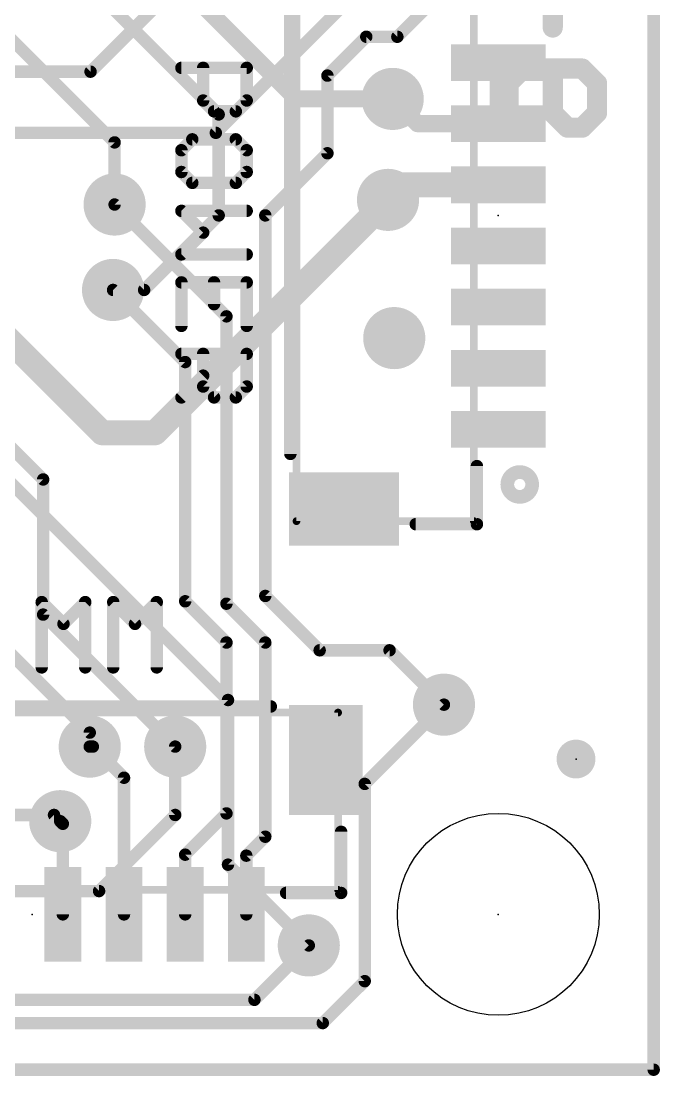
# Model space of a CAD drawing. Extents: x -1 to 63.6, y -0.1 to 40.7.
# Drawn here: x 53.16 to 63.6, y -0.1 to 17.15 of the extents above; entities that cross this region are included whole.
import ezdxf

# ---------------------------------------------------------------- set-up
doc = ezdxf.new("R2010")
doc.units = 0
for name, color, linetype in [('1', 12, 'CONTINUOUS'), ('16', 132, 'CONTINUOUS'), ('18', 110, 'CONTINUOUS'), ('20', 53, 'CONTINUOUS'), ('21', 41, 'CONTINUOUS'), ('23', 53, 'CONTINUOUS'), ('51', 53, 'CONTINUOUS')]:
    doc.layers.add(name, color=color, linetype=linetype)

# ---------------------------------------------------------------- blocks, each defined once
blk = doc.blocks.new('RECT')
blk.add_solid([(-0.5, -0.5), (0.5, -0.5), (-0.5, 0.5), (0.5, 0.5)])
blk = doc.blocks.new('PIE')
at = {"const_width": 0.5}
blk.add_lwpolyline([(0, -0.25, 1), (0, 0.25, 1), (0, -0.25)], format="xyb", dxfattribs=at)
blk = doc.blocks.new('ROUNDV')
at = {"const_width": 0.5}
blk.add_lwpolyline([(0, -0.25, 1), (0, 0.25, 1), (0, -0.25)], format="xyb", dxfattribs=at)

msp = doc.modelspace()

# ---------------------------------------------------------------- linework, layer by layer
at = {"layer": '1'}
for points, const_width in [([(63.5, 0), (63.5, 40.64)], 0.2032), ([(54.293, 16.32), (56.896, 18.923)], 0.2032), ([(56.341, 15.32), (58.674, 17.653)], 0.2032), ([(59.309, 16.891), (59.888, 17.47)], 0.2032), ([(58.166, 16.256), (58.801, 16.891)], 0.2032), ([(58.801, 16.891), (59.309, 16.891)], 0.2032), ([(60.96, 15.47), (60.96, 16.47)], 0.2794), ([(49.91, 16.32), (54.293, 16.32)], 0.2032), ([(58.166, 14.986), (58.166, 16.256)], 0.2032), ([(59.2328, 15.875), (59.6378, 15.47)], 0.2794), ([(59.6378, 15.47), (60.96, 15.47)], 0.2794), ([(49.91, 15.32), (56.341, 15.32)], 0.2032), ([(57.15, 13.97), (58.166, 14.986)], 0.2032), ([(59.1566, 14.224), (59.4026, 14.47)], 0.4064), ([(59.4026, 14.47), (60.96, 14.47)], 0.4064), ([(56.515, 12.319), (54.6862, 14.1478)], 0.2032), ([(57.15, 7.747), (57.15, 13.97)], 0.2032), ([(53.5178, 9.652), (49.91, 13.2598)], 0.2032), ([(55.84, 11.5716), (54.6608, 12.7508)], 0.2032), ([(56.515, 7.62), (56.515, 12.319)], 0.2032), ([(55.84, 7.66), (55.84, 11.5716)], 0.2032), ([(53.5178, 7.4422), (53.5178, 9.652)], 0.2032), ([(58.039, 6.858), (57.15, 7.747)], 0.2032), ([(56.515, 6.985), (55.84, 7.66)], 0.2032), ([(57.15, 6.985), (56.515, 7.62)], 0.2032), ([(55.6768, 5.2832), (53.5178, 7.4422)], 0.2032), ([(56.515, 4.191), (56.515, 6.985)], 0.2032), ([(57.15, 3.81), (57.15, 6.985)], 0.2032), ([(59.182, 6.858), (58.039, 6.858)], 0.2032), ([(60.071, 5.969), (59.182, 6.858)], 0.2032), ([(54.2798, 5.2832), (54.3306, 5.2832)], 0.2032), ([(54.3306, 5.2832), (54.84, 4.7738)], 0.2032), ([(54.84, 4.7738), (54.84, 2.54)], 0.2032), ([(53.7972, 4.064), (53.84, 4.0212)], 0.2032), ([(55.84, 3.516), (56.515, 4.191)], 0.2032), ([(53.84, 4.0212), (53.84, 2.54)], 0.2032), ([(56.84, 3.5), (57.15, 3.81)], 0.2032), ([(55.84, 2.54), (55.84, 3.516)], 0.2032), ([(56.84, 2.54), (56.84, 3.5)], 0.2032), ([(56.9722, 1.143), (57.8612, 2.032)], 0.2032), ([(44.831, 1.143), (56.9722, 1.143)], 0.2032), ([(0, 0), (63.5, 0)], 0.2032)]:
    msp.add_lwpolyline(points, dxfattribs=dict(at, const_width=const_width))
for points, const_width in [([(58.801, 16.9418, 1), (58.801, 16.8402)], 0.1016), ([(58.8369, 16.8551, 1), (58.7651, 16.9269)], 0.1016), ([(59.2731, 16.9269, 1), (59.3449, 16.8551)], 0.1016), ([(59.309, 16.8402, 1), (59.309, 16.9418)], 0.1016), ([(61.0299, 16.47, 1), (60.8901, 16.47)], 0.1397), ([(54.2571, 16.3559, 1), (54.3289, 16.2841)], 0.1016), ([(54.293, 16.2692, 1), (54.293, 16.3708)], 0.1016), ([(58.2168, 16.256, 1), (58.1152, 16.256)], 0.1016), ([(58.1301, 16.2919, 1), (58.2019, 16.2201)], 0.1016), ([(59.2822, 15.9244, 1), (59.1834, 15.8256)], 0.1397), ([(59.6378, 15.5399, 1), (59.6378, 15.4002)], 0.1397), ([(59.5884, 15.4206, 1), (59.6872, 15.5194)], 0.1397), ([(60.8901, 15.47, 1), (61.0299, 15.47)], 0.1397), ([(60.96, 15.4002, 1), (60.96, 15.5399)], 0.1397), ([(56.3051, 15.3559, 1), (56.3769, 15.2841)], 0.1016), ([(56.341, 15.2692, 1), (56.341, 15.3708)], 0.1016), ([(58.1152, 14.986, 1), (58.2168, 14.986)], 0.1016), ([(58.2019, 14.9501, 1), (58.1301, 15.0219)], 0.1016), ([(59.4026, 14.5716, 1), (59.4026, 14.3684)], 0.2032), ([(59.4744, 14.3982, 1), (59.3308, 14.5418)], 0.2032), ([(60.96, 14.3684, 1), (60.96, 14.5716)], 0.2032), ([(59.0848, 14.2958, 1), (59.2284, 14.1522)], 0.2032), ([(54.7221, 14.1837, 1), (54.6503, 14.1119)], 0.1016), ([(57.2008, 13.97, 1), (57.0992, 13.97)], 0.1016), ([(57.1141, 14.0059, 1), (57.1859, 13.9341)], 0.1016), ([(54.6967, 12.7867, 1), (54.6249, 12.7149)], 0.1016), ([(56.5658, 12.319, 1), (56.4642, 12.319)], 0.1016), ([(56.4791, 12.2831, 1), (56.5509, 12.3549)], 0.1016), ([(55.8908, 11.5716, 1), (55.7892, 11.5716)], 0.1016), ([(55.8041, 11.5357, 1), (55.8759, 11.6075)], 0.1016), ([(53.5686, 9.652, 1), (53.467, 9.652)], 0.1016), ([(53.4819, 9.6161, 1), (53.5537, 9.6879)], 0.1016), ([(57.1859, 7.7829, 1), (57.1141, 7.7111)], 0.1016), ([(57.0992, 7.747, 1), (57.2008, 7.747)], 0.1016), ([(55.8759, 7.6959, 1), (55.8041, 7.6241)], 0.1016), ([(55.7892, 7.66, 1), (55.8908, 7.66)], 0.1016), ([(56.5509, 7.6559, 1), (56.4791, 7.5841)], 0.1016), ([(56.4642, 7.62, 1), (56.5658, 7.62)], 0.1016), ([(53.5537, 7.4781, 1), (53.4819, 7.4063)], 0.1016), ([(53.467, 7.4422, 1), (53.5686, 7.4422)], 0.1016), ([(56.5658, 6.985, 1), (56.4642, 6.985)], 0.1016), ([(57.2008, 6.985, 1), (57.0992, 6.985)], 0.1016), ([(56.4791, 6.9491, 1), (56.5509, 7.0209)], 0.1016), ([(57.1141, 6.9491, 1), (57.1859, 7.0209)], 0.1016), ([(58.039, 6.9088, 1), (58.039, 6.8072)], 0.1016), ([(58.0031, 6.8221, 1), (58.0749, 6.8939)], 0.1016), ([(59.2179, 6.8939, 1), (59.1461, 6.8221)], 0.1016), ([(59.182, 6.8072, 1), (59.182, 6.9088)], 0.1016), ([(60.0351, 5.9331, 1), (60.1069, 6.0049)], 0.1016), ([(54.2798, 5.334, 1), (54.2798, 5.2324)], 0.1016), ([(54.3665, 5.3191, 1), (54.2947, 5.2473)], 0.1016), ([(54.3306, 5.2324, 1), (54.3306, 5.334)], 0.1016), ([(55.6409, 5.2473, 1), (55.7127, 5.3191)], 0.1016), ([(54.8908, 4.7738, 1), (54.7892, 4.7738)], 0.1016), ([(54.8041, 4.7379, 1), (54.8759, 4.8097)], 0.1016), ([(53.8331, 4.0999, 1), (53.7613, 4.0281)], 0.1016), ([(56.4642, 4.191, 1), (56.5658, 4.191)], 0.1016), ([(56.5509, 4.1551, 1), (56.4791, 4.2269)], 0.1016), ([(53.8908, 4.0212, 1), (53.7892, 4.0212)], 0.1016), ([(53.8041, 3.9853, 1), (53.8759, 4.0571)], 0.1016), ([(57.0992, 3.81, 1), (57.2008, 3.81)], 0.1016), ([(57.1859, 3.7741, 1), (57.1141, 3.8459)], 0.1016), ([(55.8908, 3.516, 1), (55.7892, 3.516)], 0.1016), ([(55.8041, 3.5519, 1), (55.8759, 3.4801)], 0.1016), ([(56.8908, 3.5, 1), (56.7892, 3.5)], 0.1016), ([(56.8041, 3.5359, 1), (56.8759, 3.4641)], 0.1016), ([(53.7892, 2.54, 1), (53.8908, 2.54)], 0.1016), ([(54.7892, 2.54, 1), (54.8908, 2.54)], 0.1016), ([(55.7892, 2.54, 1), (55.8908, 2.54)], 0.1016), ([(56.7892, 2.54, 1), (56.8908, 2.54)], 0.1016), ([(57.8971, 1.9961, 1), (57.8253, 2.0679)], 0.1016), ([(56.9363, 1.1789, 1), (57.0081, 1.1071)], 0.1016), ([(56.9722, 1.0922, 1), (56.9722, 1.1938)], 0.1016), ([(63.4492, 0, 1), (63.5508, 0)], 0.1016), ([(63.5, -0.0508, 1), (63.5, 0.0508)], 0.1016)]:
    msp.add_lwpolyline(points, format="xyb", dxfattribs=dict(at, const_width=const_width))
at = {"layer": '16'}
for points, const_width in [([(63.5, 40.64), (63.5, 0)], 0.2032), ([(53.3146, 20.2184), (57.658, 15.875)], 0.2794), ([(56.388, 15.621), (52.324, 19.685)], 0.2032), ([(54.6862, 15.1638), (50.8, 19.05)], 0.2032), ([(61.8496, 17.0423), (61.8496, 18.0083)], 0.3302), ([(61.1251, 16.1296), (61.3666, 16.3711)], 0.3302), ([(61.3666, 16.3711), (62.3326, 16.3711)], 0.3302), ([(61.8496, 15.6466), (61.8496, 16.3711)], 0.3302), ([(62.3326, 16.3711), (62.5741, 16.1296)], 0.3302), ([(61.1251, 15.6466), (61.1251, 16.1296)], 0.3302), ([(62.5741, 16.1296), (62.5741, 15.6466)], 0.3302), ([(57.658, 15.875), (59.2328, 15.875)], 0.2794), ([(56.388, 13.97), (56.388, 15.621)], 0.2032), ([(61.3666, 15.4051), (61.1251, 15.6466)], 0.3302), ([(62.0911, 15.4051), (61.8496, 15.6466)], 0.3302), ([(62.5741, 15.6466), (62.3326, 15.4051)], 0.3302), ([(62.3326, 15.4051), (62.0911, 15.4051)], 0.3302), ([(54.6862, 14.1478), (54.6862, 15.1638)], 0.2032), ([(55.3466, 10.414), (59.1566, 14.224)], 0.4064), ([(55.1688, 12.7508), (56.388, 13.97)], 0.2032), ([(54.6608, 12.7508), (55.1688, 12.7508)], 0.2032), ([(52.7304, 12.1666), (54.483, 10.414)], 0.4064), ([(56.5404, 6.0452), (51.0032, 11.5824)], 0.2032), ([(54.483, 10.414), (55.3466, 10.414)], 0.4064), ([(49.6316, 10.16), (54.2798, 5.5118)], 0.2032), ([(56.5404, 3.3528), (56.5404, 6.0452)], 0.2032), ([(58.7756, 4.6736), (60.071, 5.969)], 0.2032), ([(54.2798, 5.5118), (54.2798, 5.2832)], 0.2032), ([(55.6768, 4.1656), (55.6768, 5.2832)], 0.2032), ([(58.7756, 1.4478), (58.7756, 4.6736)], 0.2032), ([(50.4444, 4.1656), (53.6956, 4.1656)], 0.2032), ([(53.6956, 4.1656), (53.7972, 4.064)], 0.2032), ([(54.4322, 2.921), (55.6768, 4.1656)], 0.2032), ([(57.8612, 2.032), (56.5404, 3.3528)], 0.2032), ([(46.99, 2.921), (54.4322, 2.921)], 0.2032), ([(58.0898, 0.762), (58.7756, 1.4478)], 0.2032), ([(48.26, 0.762), (58.0898, 0.762)], 0.2032), ([(63.5, 0), (0, 0)], 0.2032)]:
    msp.add_lwpolyline(points, dxfattribs=dict(at, const_width=const_width))
for points, const_width in [([(61.7671, 17.0423, 1), (61.9322, 17.0423)], 0.1651), ([(61.3666, 16.4537, 1), (61.3666, 16.2886)], 0.1651), ([(61.425, 16.3128, 1), (61.3082, 16.4295)], 0.1651), ([(61.9322, 16.3711, 1), (61.7671, 16.3711)], 0.1651), ([(62.391, 16.4295, 1), (62.2743, 16.3128)], 0.1651), ([(62.3326, 16.2886, 1), (62.3326, 16.4537)], 0.1651), ([(61.0667, 16.188, 1), (61.1835, 16.0712)], 0.1651), ([(61.2077, 16.1296, 1), (61.0426, 16.1296)], 0.1651), ([(62.6567, 16.1296, 1), (62.4916, 16.1296)], 0.1651), ([(62.5158, 16.0712, 1), (62.6325, 16.188)], 0.1651), ([(57.658, 15.9449, 1), (57.658, 15.8051)], 0.1397), ([(57.6086, 15.8256, 1), (57.7074, 15.9244)], 0.1397), ([(59.2328, 15.8051, 1), (59.2328, 15.9449)], 0.1397), ([(56.4388, 15.621, 1), (56.3372, 15.621)], 0.1016), ([(56.3521, 15.5851, 1), (56.4239, 15.6569)], 0.1016), ([(61.1835, 15.705, 1), (61.0667, 15.5882)], 0.1651), ([(61.0426, 15.6466, 1), (61.2077, 15.6466)], 0.1651), ([(61.908, 15.705, 1), (61.7912, 15.5882)], 0.1651), ([(61.7671, 15.6466, 1), (61.9322, 15.6466)], 0.1651), ([(62.4916, 15.6466, 1), (62.6567, 15.6466)], 0.1651), ([(62.6325, 15.5882, 1), (62.5158, 15.705)], 0.1651), ([(61.3082, 15.3467, 1), (61.425, 15.4635)], 0.1651), ([(62.0911, 15.4877, 1), (62.0911, 15.3226)], 0.1651), ([(62.0328, 15.3467, 1), (62.1495, 15.4635)], 0.1651), ([(62.2743, 15.4635, 1), (62.391, 15.3467)], 0.1651), ([(62.3326, 15.3226, 1), (62.3326, 15.4877)], 0.1651), ([(54.737, 15.1638, 1), (54.6354, 15.1638)], 0.1016), ([(54.6503, 15.1279, 1), (54.7221, 15.1997)], 0.1016), ([(59.2284, 14.1522, 1), (59.0848, 14.2958)], 0.2032), ([(54.6354, 14.1478, 1), (54.737, 14.1478)], 0.1016), ([(56.3372, 13.97, 1), (56.4388, 13.97)], 0.1016), ([(56.4239, 13.9341, 1), (56.3521, 14.0059)], 0.1016), ([(54.6608, 12.8016, 1), (54.6608, 12.7)], 0.1016), ([(55.1329, 12.7867, 1), (55.2047, 12.7149)], 0.1016), ([(55.1688, 12.7, 1), (55.1688, 12.8016)], 0.1016), ([(54.483, 10.5156, 1), (54.483, 10.3124)], 0.2032), ([(54.4112, 10.3422, 1), (54.5548, 10.4858)], 0.2032), ([(55.2748, 10.4858, 1), (55.4184, 10.3422)], 0.2032), ([(55.3466, 10.3124, 1), (55.3466, 10.5156)], 0.2032), ([(56.5912, 6.0452, 1), (56.4896, 6.0452)], 0.1016), ([(56.5045, 6.0093, 1), (56.5763, 6.0811)], 0.1016), ([(60.1069, 5.9331, 1), (60.0351, 6.0049)], 0.1016), ([(54.3306, 5.5118, 1), (54.229, 5.5118)], 0.1016), ([(54.2439, 5.4759, 1), (54.3157, 5.5477)], 0.1016), ([(55.7276, 5.2832, 1), (55.626, 5.2832)], 0.1016), ([(54.229, 5.2832, 1), (54.3306, 5.2832)], 0.1016), ([(58.8264, 4.6736, 1), (58.7248, 4.6736)], 0.1016), ([(58.7397, 4.7095, 1), (58.8115, 4.6377)], 0.1016), ([(53.7315, 4.2015, 1), (53.6597, 4.1297)], 0.1016), ([(53.6956, 4.1148, 1), (53.6956, 4.2164)], 0.1016), ([(53.7613, 4.0281, 1), (53.8331, 4.0999)], 0.1016), ([(55.626, 4.1656, 1), (55.7276, 4.1656)], 0.1016), ([(55.7127, 4.1297, 1), (55.6409, 4.2015)], 0.1016), ([(56.5763, 3.3887, 1), (56.5045, 3.3169)], 0.1016), ([(56.4896, 3.3528, 1), (56.5912, 3.3528)], 0.1016), ([(54.3963, 2.9569, 1), (54.4681, 2.8851)], 0.1016), ([(54.4322, 2.8702, 1), (54.4322, 2.9718)], 0.1016), ([(57.8253, 1.9961, 1), (57.8971, 2.0679)], 0.1016), ([(58.7248, 1.4478, 1), (58.8264, 1.4478)], 0.1016), ([(58.8115, 1.4119, 1), (58.7397, 1.4837)], 0.1016), ([(58.0898, 0.7112, 1), (58.0898, 0.8128)], 0.1016), ([(58.0539, 0.7979, 1), (58.1257, 0.7261)], 0.1016), ([(63.4492, 0, 1), (63.5508, 0)], 0.1016), ([(63.5, -0.0508, 1), (63.5, 0.0508)], 0.1016)]:
    msp.add_lwpolyline(points, format="xyb", dxfattribs=dict(at, const_width=const_width))
at = {"layer": '20', "const_width": 0.2032}
for points in [[(63.5, 0), (63.5, 40.64)], [(0, 0), (63.5, 0)]]:
    msp.add_lwpolyline(points, dxfattribs=at)
at = {"layer": '20', "const_width": 0.1016}
for points in [[(63.4492, 0, 1), (63.5508, 0)], [(63.5, -0.0508, 1), (63.5, 0.0508)]]:
    msp.add_lwpolyline(points, format="xyb", dxfattribs=at)
at = {"layer": '20'}
msp.add_circle((60.96, 2.54), 1.651, dxfattribs=at)
at = {"layer": '21', "const_width": 0.2032}
for points in [[(57.56, 10.07), (57.56, 17.87)], [(55.7784, 16.383), (56.8461, 16.383)], [(56.1343, 15.8491), (56.1343, 16.383)], [(56.8461, 16.383), (56.8461, 15.8491)], [(56.3123, 15.6712), (56.1343, 15.8491)], [(56.8461, 15.8491), (56.6682, 15.6712)], [(56.6682, 15.6712), (56.3123, 15.6712)], [(55.9564, 15.2136), (55.7784, 15.0357)], [(56.6682, 15.2136), (55.9564, 15.2136)], [(56.8461, 15.0357), (56.6682, 15.2136)], [(55.7784, 15.0357), (55.7784, 14.6797)], [(56.8461, 14.6797), (56.8461, 15.0357)], [(55.7784, 14.6797), (55.9564, 14.5018)], [(56.6682, 14.5018), (56.8461, 14.6797)], [(55.9564, 14.5018), (56.6682, 14.5018)], [(56.8461, 14.0442), (55.7784, 14.0442)], [(55.7784, 14.0442), (56.1343, 13.6883)], [(56.1343, 13.6883), (55.7784, 13.3324)], [(55.7784, 13.3324), (56.8461, 13.3324)], [(56.8461, 12.8748), (55.7784, 12.8748)], [(55.7784, 12.8748), (55.7784, 12.163)], [(56.3123, 12.8748), (56.3123, 12.5189)], [(56.8461, 12.163), (56.8461, 12.8748)], [(55.7784, 11.7054), (56.8461, 11.7054)], [(56.1343, 11.1716), (56.1343, 11.7054)], [(56.8461, 11.7054), (56.8461, 11.1716)], [(56.1343, 11.3495), (55.7784, 10.9936)], [(56.3123, 10.9936), (56.1343, 11.1716)], [(56.8461, 11.1716), (56.6682, 10.9936)], [(56.6682, 10.9936), (56.3123, 10.9936)], [(60.61, 9.87), (60.61, 8.92)], [(60.61, 8.92), (59.61, 8.92)], [(53.4944, 6.5786), (53.4944, 7.6463)], [(53.4944, 7.6463), (53.8503, 7.2904)], [(53.8503, 7.2904), (54.2062, 7.6463)], [(54.2062, 7.6463), (54.2062, 6.5786)], [(54.6638, 6.5786), (54.6638, 7.6463)], [(54.6638, 7.6463), (55.0197, 7.2904)], [(55.0197, 7.2904), (55.3756, 7.6463)], [(55.3756, 7.6463), (55.3756, 6.5786)], [(49.44, 5.94), (57.24, 5.94)], [(58.39, 2.89), (58.39, 3.89)], [(58.39, 2.89), (57.49, 2.89)]]:
    msp.add_lwpolyline(points, dxfattribs=at)
at = {"layer": '21'}
for points, const_width in [([(55.7784, 16.4338, 1), (55.7784, 16.3322)], 0.1016), ([(56.1851, 16.383, 1), (56.0835, 16.383)], 0.1016), ([(56.8969, 16.383, 1), (56.7953, 16.383)], 0.1016), ([(56.8461, 16.3322, 1), (56.8461, 16.4338)], 0.1016), ([(56.1702, 15.8851, 1), (56.0984, 15.8132)], 0.1016), ([(56.0835, 15.8491, 1), (56.1851, 15.8491)], 0.1016), ([(56.7953, 15.8491, 1), (56.8969, 15.8491)], 0.1016), ([(56.882, 15.8132, 1), (56.8102, 15.8851)], 0.1016), ([(56.3123, 15.722, 1), (56.3123, 15.6204)], 0.1016), ([(56.2763, 15.6353, 1), (56.3482, 15.7071)], 0.1016), ([(56.6322, 15.7071, 1), (56.7041, 15.6353)], 0.1016), ([(56.6682, 15.6204, 1), (56.6682, 15.722)], 0.1016), ([(55.9564, 15.2644, 1), (55.9564, 15.1628)], 0.1016), ([(55.9923, 15.1777, 1), (55.9204, 15.2495)], 0.1016), ([(56.7041, 15.2495, 1), (56.6322, 15.1777)], 0.1016), ([(56.6682, 15.1628, 1), (56.6682, 15.2644)], 0.1016), ([(55.8292, 15.0357, 1), (55.7276, 15.0357)], 0.1016), ([(55.7425, 15.0716, 1), (55.8143, 14.9997)], 0.1016), ([(56.8969, 15.0357, 1), (56.7953, 15.0357)], 0.1016), ([(56.8102, 14.9997, 1), (56.882, 15.0716)], 0.1016), ([(55.8143, 14.7157, 1), (55.7425, 14.6438)], 0.1016), ([(55.7276, 14.6797, 1), (55.8292, 14.6797)], 0.1016), ([(56.7953, 14.6797, 1), (56.8969, 14.6797)], 0.1016), ([(56.882, 14.6438, 1), (56.8102, 14.7157)], 0.1016), ([(55.9564, 14.5526, 1), (55.9564, 14.451)], 0.1016), ([(55.9204, 14.4659, 1), (55.9923, 14.5377)], 0.1016), ([(56.6322, 14.5377, 1), (56.7041, 14.4659)], 0.1016), ([(56.6682, 14.451, 1), (56.6682, 14.5526)], 0.1016), ([(55.7784, 14.095, 1), (55.7784, 13.9934)], 0.1016), ([(55.8143, 14.0801, 1), (55.7425, 14.0083)], 0.1016), ([(56.8461, 13.9934, 1), (56.8461, 14.095)], 0.1016), ([(56.1702, 13.6524, 1), (56.0984, 13.7242)], 0.1016), ([(56.0984, 13.6524, 1), (56.1702, 13.7242)], 0.1016), ([(55.7784, 13.3832, 1), (55.7784, 13.2816)], 0.1016), ([(55.7425, 13.3683, 1), (55.8143, 13.2965)], 0.1016), ([(56.8461, 13.2816, 1), (56.8461, 13.3832)], 0.1016), ([(55.7784, 12.9256, 1), (55.7784, 12.824)], 0.1016), ([(55.8292, 12.8748, 1), (55.7276, 12.8748)], 0.1016), ([(56.3631, 12.8748, 1), (56.2615, 12.8748)], 0.1016), ([(56.8969, 12.8748, 1), (56.7953, 12.8748)], 0.1016), ([(56.8461, 12.824, 1), (56.8461, 12.9256)], 0.1016), ([(56.2615, 12.5189, 1), (56.3631, 12.5189)], 0.1016), ([(55.7276, 12.163, 1), (55.8292, 12.163)], 0.1016), ([(56.7953, 12.163, 1), (56.8969, 12.163)], 0.1016), ([(55.7784, 11.7562, 1), (55.7784, 11.6546)], 0.1016), ([(56.1851, 11.7054, 1), (56.0835, 11.7054)], 0.1016), ([(56.8969, 11.7054, 1), (56.7953, 11.7054)], 0.1016), ([(56.8461, 11.6546, 1), (56.8461, 11.7562)], 0.1016), ([(56.1702, 11.3136, 1), (56.0984, 11.3854)], 0.1016), ([(56.1702, 11.2075, 1), (56.0984, 11.1356)], 0.1016), ([(56.0835, 11.1716, 1), (56.1851, 11.1716)], 0.1016), ([(56.7953, 11.1716, 1), (56.8969, 11.1716)], 0.1016), ([(56.882, 11.1356, 1), (56.8102, 11.2075)], 0.1016), ([(55.7425, 11.0295, 1), (55.8143, 10.9577)], 0.1016), ([(56.3123, 11.0444, 1), (56.3123, 10.9428)], 0.1016), ([(56.2763, 10.9577, 1), (56.3482, 11.0295)], 0.1016), ([(56.6322, 11.0295, 1), (56.7041, 10.9577)], 0.1016), ([(56.6682, 10.9428, 1), (56.6682, 11.0444)], 0.1016), ([(57.5092, 10.07, 1), (57.6108, 10.07)], 0.1016), ([(60.6608, 9.87, 1), (60.5592, 9.87)], 0.1016), ([(61.31, 9.4582, 1), (61.31, 9.6818, 1), (61.31, 9.4582)], 0.4064), ([(59.61, 8.9708, 1), (59.61, 8.8692)], 0.1016), ([(60.5592, 8.92, 1), (60.6608, 8.92)], 0.1016), ([(60.61, 8.8692, 1), (60.61, 8.9708)], 0.1016), ([(53.5452, 7.6463, 1), (53.4436, 7.6463)], 0.1016), ([(53.5303, 7.6822, 1), (53.4585, 7.6104)], 0.1016), ([(54.257, 7.6463, 1), (54.1554, 7.6463)], 0.1016), ([(54.2421, 7.6104, 1), (54.1703, 7.6822)], 0.1016), ([(54.7146, 7.6463, 1), (54.613, 7.6463)], 0.1016), ([(54.6997, 7.6822, 1), (54.6279, 7.6104)], 0.1016), ([(55.4264, 7.6463, 1), (55.3248, 7.6463)], 0.1016), ([(55.4115, 7.6104, 1), (55.3397, 7.6822)], 0.1016), ([(53.8144, 7.3263, 1), (53.8862, 7.2545)], 0.1016), ([(53.8144, 7.2545, 1), (53.8862, 7.3263)], 0.1016), ([(54.9838, 7.3263, 1), (55.0556, 7.2545)], 0.1016), ([(54.9838, 7.2545, 1), (55.0556, 7.3263)], 0.1016), ([(53.4436, 6.5786, 1), (53.5452, 6.5786)], 0.1016), ([(54.1554, 6.5786, 1), (54.257, 6.5786)], 0.1016), ([(54.613, 6.5786, 1), (54.7146, 6.5786)], 0.1016), ([(55.3248, 6.5786, 1), (55.4264, 6.5786)], 0.1016), ([(57.24, 5.8892, 1), (57.24, 5.9908)], 0.1016), ([(58.4408, 3.89, 1), (58.3392, 3.89)], 0.1016), ([(57.49, 2.9408, 1), (57.49, 2.8392)], 0.1016), ([(58.3392, 2.89, 1), (58.4408, 2.89)], 0.1016), ([(58.39, 2.8392, 1), (58.39, 2.9408)], 0.1016)]:
    msp.add_lwpolyline(points, format="xyb", dxfattribs=dict(at, const_width=const_width))
at = {"layer": '23'}
for p in [(60.96, 13.97), (62.23, 5.08), (53.34, 2.54), (60.96, 2.54)]:
    msp.add_point(p, dxfattribs=at)
at = {"layer": '51', "const_width": 0.127}
for points in [[(57.66, 8.97), (57.66, 18.97)], [(60.56, 8.97), (60.56, 18.97)], [(60.56, 8.97), (57.66, 8.97)], [(48.34, 5.84), (58.34, 5.84)], [(58.34, 2.94), (58.34, 5.84)], [(48.34, 2.94), (58.34, 2.94)]]:
    msp.add_lwpolyline(points, dxfattribs=at)
at = {"layer": '51', "const_width": 0.0635}
for points in [[(57.66, 9.0018, 1), (57.66, 8.9383)], [(57.6283, 8.97, 1), (57.6918, 8.97)], [(60.5282, 8.97, 1), (60.5918, 8.97)], [(60.56, 8.9383, 1), (60.56, 9.0018)], [(58.3718, 5.84, 1), (58.3083, 5.84)], [(58.34, 5.8083, 1), (58.34, 5.8717)], [(58.3083, 2.94, 1), (58.3718, 2.94)], [(58.34, 2.9082, 1), (58.34, 2.9718)]]:
    msp.add_lwpolyline(points, format="xyb", dxfattribs=at)

# ---------------------------------------------------------------- block references
at = {"layer": '1'}
for p, xscale, yscale, rotation in [((60.96, 16.47), 0.6, 1.55, 270), ((60.96, 15.47), 0.6, 1.55, 270), ((60.96, 14.47), 0.6, 1.55, 270), ((60.96, 13.47), 0.6, 1.55, 270), ((60.96, 12.47), 0.6, 1.55, 270), ((60.96, 11.47), 0.6, 1.55, 270), ((60.96, 10.47), 0.6, 1.55, 270), ((58.435, 9.17), 1.8, 1.2, 180), ((58.14, 5.065), 1.8, 1.2, 90), ((53.84, 2.54), 0.6, 1.55, 180), ((54.84, 2.54), 0.6, 1.55, 180), ((55.84, 2.54), 0.6, 1.55, 180), ((56.84, 2.54), 0.6, 1.55, 180)]:
    msp.add_blockref('RECT', p, dxfattribs=dict(at, xscale=xscale, yscale=yscale, rotation=rotation))
at = {"layer": '1', "xscale": 0.635, "yscale": 0.635}
msp.add_blockref('PIE', (62.23, 5.08), dxfattribs=at)
at = {"layer": '18', "xscale": 1.016, "yscale": 1.016}
for p in [(59.2328, 15.875), (59.2328, 15.875), (59.1566, 14.224), (59.1566, 14.224), (54.6862, 14.1478), (54.6862, 14.1478), (54.6608, 12.7508), (54.6608, 12.7508), (59.2582, 11.9634), (59.2582, 11.9634), (60.071, 5.969), (60.071, 5.969), (54.2798, 5.2832), (54.2798, 5.2832), (55.6768, 5.2832), (55.6768, 5.2832), (53.7972, 4.064), (53.7972, 4.064), (57.8612, 2.032), (57.8612, 2.032)]:
    msp.add_blockref('ROUNDV', p, dxfattribs=at)

doc.saveas('drawing.dxf')
